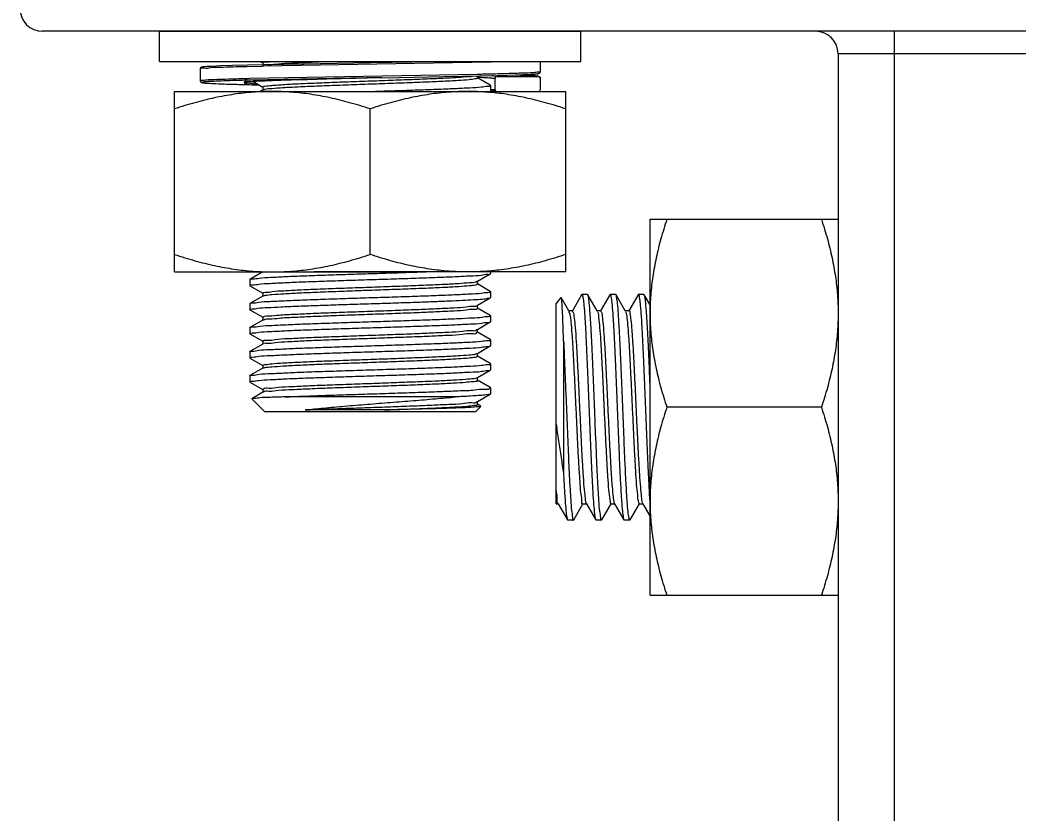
# Model space of a CAD drawing. Extents: x 815029915 to 815825525, y 579155098 to 579748855.
# Drawn here: x 815617321.6 to 815617599.5, y 579331446.5 to 579331667.2 of the extents above; entities that cross this region are included whole.
import ezdxf

# ---------------------------------------------------------------- set-up
doc = ezdxf.new("R2010")
doc.units = 0
doc.header["$LTSCALE"] = 100
doc.header["$MEASUREMENT"] = 0
doc.layers.add('02___PRT_ALL_AXES', color=7, linetype='Continuous')
doc.layers.add('03___PRT_ALL_CURVES', color=7, linetype='Continuous')

msp = doc.modelspace()

# ---------------------------------------------------------------- linework, layer by layer
at = {"color": 0, "linetype": 'Continuous'}
for p, q in [((815618047.08, 579331664.05), (815617327.89, 579331664.05)), ((815617564.66, 579331245.92), (815617564.66, 579331664.05)), ((815617388.31, 579331655.69), (815617389.08, 579331655.24)), ((815617452.33, 579331655.48), (815617389.15, 579331654.31)), ((815617442.32, 579331655.69), (815617419.01, 579331655.27)), ((815617436.58, 579331655.69), (815617421.98, 579331655.34)), ((815617431.14, 579331655.55), (815617423.05, 579331655.36)), ((815617436.58, 579331655.69), (815617431.14, 579331655.55)), ((815617452.38, 579331655.48), (815617452.33, 579331655.48)), ((815617452.49, 579331655.48), (815617452.38, 579331655.48)), ((815617453.63, 579331655.51), (815617452.49, 579331655.48)), ((815617459.79, 579331655.69), (815617453.63, 579331655.51)), ((815617466.17, 579331655.69), (815617466.17, 579331652.76)), ((815617548.98, 579331657.78), (815617548.98, 579331252.19)), ((815617825.99, 579331657.78), (815617548.98, 579331657.78)), ((815617371.67, 579331653.6), (815617371.67, 579331650.25)), ((815617388.8, 579331654.3), (815617384.65, 579331654.2)), ((815617389.09, 579331654.31), (815617388.8, 579331654.3)), ((815617389.09, 579331655.27), (815617389.09, 579331654.72)), ((815617419.01, 579331655.27), (815617400.53, 579331654.95)), ((815617419.01, 579331655.27), (815617418.92, 579331655.27)), ((815617423.05, 579331655.36), (815617419.01, 579331655.27)), ((815617421.98, 579331655.34), (815617419.01, 579331655.27)), ((815617385.51, 579331650.88), (815617385.46, 579331650.88)), ((815617385.52, 579331650.45), (815617385.48, 579331650.45)), ((815617448.69, 579331652.05), (815617385.51, 579331650.88)), ((815617385.78, 579331650.46), (815617385.52, 579331650.45)), ((815617386.24, 579331650.13), (815617385.57, 579331650.02)), ((815617418.06, 579331651.07), (815617385.78, 579331650.46)), ((815617385.85, 579331650.11), (815617386.49, 579331650.15)), ((815617386.34, 579331650.15), (815617386.24, 579331650.13)), ((815617386.34, 579331650.14), (815617389.08, 579331648.55)), ((815617386.49, 579331650.15), (815617387.26, 579331650.19)), ((815617387.26, 579331650.19), (815617388.15, 579331650.24)), ((815617388.15, 579331650.24), (815617389.76, 579331650.31)), ((815617389.76, 579331650.31), (815617391.74, 579331650.38)), ((815617391.74, 579331650.38), (815617394.13, 579331650.46)), ((815617394.13, 579331650.46), (815617396.97, 579331650.55)), ((815617396.97, 579331650.55), (815617401.51, 579331650.67)), ((815617401.51, 579331650.67), (815617406.93, 579331650.81)), ((815617406.93, 579331650.81), (815617414.87, 579331651)), ((815617414.87, 579331651), (815617418.06, 579331651.07)), ((815617418.92, 579331651.09), (815617418.06, 579331651.07)), ((815617418.92, 579331651.09), (815617418.06, 579331651.07)), ((815617422.21, 579331651.14), (815617418.92, 579331651.09)), ((815617422.21, 579331651.14), (815617426.97, 579331651.23)), ((815617426.97, 579331651.23), (815617439.37, 579331651.45)), ((815617439.37, 579331651.45), (815617454.25, 579331651.77)), ((815617448.75, 579331652.05), (815617448.69, 579331652.05)), ((815617449.04, 579331652.06), (815617448.75, 579331652.05)), ((815617448.75, 579331651.09), (815617448.75, 579331651.64)), ((815617452.32, 579331649.06), (815617448.76, 579331651.11)), ((815617453.63, 579331647.74), (815617453.63, 579331650.88)), ((815617454.25, 579331651.77), (815617457.03, 579331651.85)), ((815617454.25, 579331651.51), (815617465.75, 579331651.51)), ((815617457.03, 579331651.85), (815617459.81, 579331651.94)), ((815617459.81, 579331651.94), (815617461.43, 579331652)), ((815617461.43, 579331652), (815617462.31, 579331652.03)), ((815617462.31, 579331652.03), (815617463.06, 579331652.07)), ((815617463.06, 579331652.07), (815617463.69, 579331652.1)), ((815617463.69, 579331652.1), (815617464.21, 579331652.14)), ((815617466.17, 579331651.09), (815617466.17, 579331651.1)), ((815617466.17, 579331651.09), (815617466.17, 579331647.74)), ((815617375.14, 579331649.54), (815617376.05, 579331649.5)), ((815617376.05, 579331649.5), (815617377.1, 579331649.46)), ((815617377.1, 579331649.46), (815617379.02, 579331649.39)), ((815617379.02, 579331649.39), (815617382.33, 579331649.3)), ((815617382.33, 579331649.3), (815617388.04, 579331649.15)), ((815617389.15, 579331647.81), (815617388.31, 579331647.33)), ((815617389.09, 579331648.58), (815617389.09, 579331647.81)), ((815617389.16, 579331647.79), (815617389.29, 579331647.85)), ((815617452.37, 579331649), (815617452.32, 579331649.06)), ((815617452.37, 579331647.57), (815617452.83, 579331647.53)), ((815617453.63, 579331647.74), (815617453.63, 579331647.73)), ((815617453.63, 579331647.73), (815617453.75, 579331647.45)), ((815617453.75, 579331647.45), (815617453.8, 579331647.4)), ((815617453.8, 579331647.4), (815617454.04, 579331647.33)), ((815617389.09, 579331597.15), (815617385.52, 579331595.08)), ((815617385.47, 579331595.03), (815617385.52, 579331595.08)), ((815617448.3, 579331594.42), (815617448.66, 579331594.59)), ((815617448.69, 579331594.54), (815617448.75, 579331594.57)), ((815617448.75, 579331594.57), (815617452.32, 579331596.64)), ((815617448.75, 579331593.77), (815617448.75, 579331594.54)), ((815617452.32, 579331596.64), (815617452.37, 579331596.7)), ((815617385.52, 579331593.29), (815617389.08, 579331591.24)), ((815617452.32, 579331591.74), (815617448.76, 579331593.8)), ((815617452.37, 579331591.68), (815617452.32, 579331591.74)), ((815617389.09, 579331590.46), (815617385.52, 579331588.39)), ((815617389.09, 579331591.26), (815617389.09, 579331590.49)), ((815617389.15, 579331590.49), (815617389.09, 579331590.46)), ((815617389.15, 579331590.49), (815617389.28, 579331590.54)), ((815617448.75, 579331587.88), (815617452.32, 579331589.95)), ((815617452.32, 579331589.95), (815617452.37, 579331590.01)), ((815617470.58, 579331588.26), (815617471.98, 579331590.02)), ((815617472.04, 579331590.01), (815617471.98, 579331590.02)), ((815617474.15, 579331586.35), (815617472.04, 579331590.01)), ((815617477.68, 579331590.8), (815617475.11, 579331586.37)), ((815617477.68, 579331590.8), (815617477.76, 579331590.88)), ((815617479.42, 579331590.8), (815617479.33, 579331590.88)), ((815617481.99, 579331586.35), (815617479.42, 579331590.8)), ((815617485.52, 579331590.8), (815617482.95, 579331586.37)), ((815617485.52, 579331590.8), (815617485.6, 579331590.88)), ((815617487.26, 579331590.8), (815617487.17, 579331590.88)), ((815617489.83, 579331586.35), (815617487.26, 579331590.8)), ((815617493.36, 579331590.8), (815617490.79, 579331586.37)), ((815617493.36, 579331590.8), (815617493.44, 579331590.88)), ((815617495.1, 579331590.8), (815617495.01, 579331590.88)), ((815617496.71, 579331588.02), (815617495.1, 579331590.8)), ((815617385.47, 579331588.34), (815617385.52, 579331588.39)), ((815617385.52, 579331586.6), (815617389.08, 579331584.55)), ((815617448.69, 579331587.85), (815617448.75, 579331587.88)), ((815617448.75, 579331587.08), (815617448.75, 579331587.85)), ((815617452.32, 579331585.05), (815617448.76, 579331587.11)), ((815617470.58, 579331532.68), (815617470.58, 579331588.26)), ((815617474.09, 579331586.18), (815617474.14, 579331586.1)), ((815617474.2, 579331586.26), (815617474.15, 579331586.35)), ((815617475.15, 579331586.35), (815617474.2, 579331586.35)), ((815617482.04, 579331586.26), (815617481.99, 579331586.35)), ((815617482.99, 579331586.35), (815617482.04, 579331586.35)), ((815617489.88, 579331586.26), (815617489.83, 579331586.35)), ((815617490.83, 579331586.35), (815617489.88, 579331586.35)), ((815617389.09, 579331583.77), (815617385.52, 579331581.7)), ((815617389.09, 579331584.57), (815617389.09, 579331583.8)), ((815617389.15, 579331583.8), (815617389.09, 579331583.77)), ((815617448.75, 579331581.19), (815617452.32, 579331583.26)), ((815617452.37, 579331584.99), (815617452.32, 579331585.05)), ((815617452.32, 579331583.26), (815617452.37, 579331583.32)), ((815617385.47, 579331581.65), (815617385.52, 579331581.7)), ((815617448.56, 579331581.11), (815617448.59, 579331581.19)), ((815617448.69, 579331581.16), (815617448.75, 579331581.19)), ((815617448.75, 579331580.39), (815617448.75, 579331581.16)), ((815617452.32, 579331578.36), (815617448.76, 579331580.42)), ((815617385.52, 579331579.91), (815617389.08, 579331577.86)), ((815617389.09, 579331577.88), (815617389.09, 579331577.11)), ((815617452.37, 579331578.3), (815617452.32, 579331578.36)), ((815617472.67, 579331577.94), (815617472.67, 579331541.08)), ((815617385.47, 579331574.96), (815617385.52, 579331575.01)), ((815617389.09, 579331577.08), (815617385.52, 579331575.01)), ((815617389.15, 579331577.11), (815617389.09, 579331577.08)), ((815617389.15, 579331577.11), (815617389.14, 579331577.18)), ((815617448.75, 579331574.5), (815617452.32, 579331576.57)), ((815617452.32, 579331576.57), (815617452.37, 579331576.63)), ((815617385.52, 579331573.22), (815617389.08, 579331571.17)), ((815617448.54, 579331574.44), (815617448.67, 579331574.5)), ((815617448.69, 579331574.47), (815617448.75, 579331574.5)), ((815617448.75, 579331573.7), (815617448.75, 579331574.47)), ((815617452.32, 579331571.67), (815617448.76, 579331573.73)), ((815617389.09, 579331570.39), (815617385.52, 579331568.32)), ((815617389.09, 579331571.19), (815617389.09, 579331570.42)), ((815617389.15, 579331570.42), (815617389.09, 579331570.39)), ((815617389.16, 579331570.4), (815617389.29, 579331570.46)), ((815617448.75, 579331567.81), (815617452.32, 579331569.88)), ((815617452.37, 579331571.61), (815617452.32, 579331571.67)), ((815617452.32, 579331569.88), (815617452.37, 579331569.94)), ((815617385.47, 579331568.27), (815617385.52, 579331568.32)), ((815617385.52, 579331566.53), (815617389.08, 579331564.48)), ((815617448.61, 579331567.67), (815617448.71, 579331567.79)), ((815617448.69, 579331567.78), (815617448.75, 579331567.81)), ((815617448.75, 579331567.01), (815617448.75, 579331567.78)), ((815617452.32, 579331564.98), (815617448.76, 579331567.04)), ((815617389.09, 579331563.7), (815617386.01, 579331561.92)), ((815617389.09, 579331564.5), (815617389.09, 579331563.73)), ((815617389.15, 579331563.73), (815617389.09, 579331563.7)), ((815617389.25, 579331563.68), (815617389.32, 579331563.8)), ((815617452.37, 579331564.92), (815617452.32, 579331564.98)), ((815617386.01, 579331561.92), (815617386, 579331561.88)), ((815617389.65, 579331558.23), (815617386, 579331561.88)), ((815617442.58, 579331562.41), (815617395.28, 579331562.41)), ((815617448.69, 579331561.09), (815617448.75, 579331561.12)), ((815617448.75, 579331561.12), (815617452.32, 579331563.19)), ((815617448.75, 579331560.32), (815617448.75, 579331561.09)), ((815617452.37, 579331563.25), (815617452.32, 579331563.19)), ((815617448.19, 579331558.23), (815617389.65, 579331558.23)), ((815617422.9, 579331558.79), (815617400.83, 579331558.79)), ((815617448.19, 579331558.23), (815617449.72, 579331559.76)), ((815617449.71, 579331559.8), (815617448.76, 579331560.35)), ((815617496.63, 579331533.38), (815617496.71, 579331532.48)), ((815617470.58, 579331532.68), (815617471.13, 579331532.68)), ((815617471.13, 579331532.77), (815617471.18, 579331532.68)), ((815617471.18, 579331532.68), (815617473.76, 579331528.23)), ((815617475.5, 579331528.23), (815617478.06, 579331532.66)), ((815617478.02, 579331532.68), (815617478.97, 579331532.68)), ((815617478.97, 579331532.77), (815617479.02, 579331532.68)), ((815617479.02, 579331532.68), (815617481.6, 579331528.23)), ((815617483.34, 579331528.23), (815617485.9, 579331532.66)), ((815617485.86, 579331532.68), (815617486.81, 579331532.68)), ((815617486.81, 579331532.77), (815617486.86, 579331532.68)), ((815617486.86, 579331532.68), (815617489.44, 579331528.23)), ((815617491.18, 579331528.23), (815617493.74, 579331532.66)), ((815617493.7, 579331532.68), (815617494.65, 579331532.68)), ((815617494.65, 579331532.77), (815617494.7, 579331532.68)), ((815617494.7, 579331532.68), (815617496.71, 579331529.21)), ((815617473.76, 579331528.23), (815617473.84, 579331528.16)), ((815617475.41, 579331528.16), (815617475.5, 579331528.23)), ((815617481.6, 579331528.23), (815617481.68, 579331528.16)), ((815617483.34, 579331528.23), (815617483.25, 579331528.16)), ((815617489.44, 579331528.23), (815617489.52, 579331528.16)), ((815617491.18, 579331528.23), (815617491.09, 579331528.16))]:
    msp.add_line(p, q, dxfattribs=at)
for points in [[(815617389.53, 579331654.73), (815617384.8, 579331654.62), (815617380.71, 579331654.51), (815617377.35, 579331654.4), (815617374.82, 579331654.29), (815617373.63, 579331654.22), (815617373.03, 579331654.18), (815617372.67, 579331654.14), (815617372.44, 579331654.12), (815617372.27, 579331654.09), (815617372.16, 579331654.07), (815617372.06, 579331654.05), (815617371.98, 579331654.02), (815617371.88, 579331653.97), (815617371.76, 579331653.86), (815617371.67, 579331653.62), (815617371.67, 579331653.6)], [(815617400.53, 579331654.95), (815617394.81, 579331654.84), (815617389.53, 579331654.73)], [(815617464.21, 579331652.14), (815617464.44, 579331652.15), (815617464.65, 579331652.17), (815617464.83, 579331652.18), (815617465, 579331652.2), (815617465.15, 579331652.21), (815617465.29, 579331652.23), (815617465.4, 579331652.24), (815617465.51, 579331652.26), (815617465.6, 579331652.27), (815617465.68, 579331652.29), (815617465.76, 579331652.3), (815617465.83, 579331652.33), (815617465.91, 579331652.36), (815617466.01, 579331652.42), (815617466.14, 579331652.59), (815617466.17, 579331652.75)], [(815617371.67, 579331650.25), (815617371.68, 579331650.19), (815617371.78, 579331649.96), (815617371.9, 579331649.87), (815617371.98, 579331649.83), (815617372.06, 579331649.8), (815617372.13, 579331649.78), (815617372.21, 579331649.77), (815617372.31, 579331649.75), (815617372.41, 579331649.74), (815617372.54, 579331649.72), (815617372.68, 579331649.7), (815617372.84, 579331649.69), (815617373.03, 579331649.67), (815617373.24, 579331649.66), (815617373.48, 579331649.64), (815617373.75, 579331649.62), (815617374.05, 579331649.6), (815617374.38, 579331649.58), (815617375.14, 579331649.54)], [(815617384.01, 579331649.91), (815617384.01, 579331649.91), (815617384.05, 579331649.92), (815617384.1, 579331649.93), (815617384.18, 579331649.95), (815617384.28, 579331649.96), (815617384.4, 579331649.98), (815617384.53, 579331650), (815617384.69, 579331650.01), (815617384.88, 579331650.03), (815617385.08, 579331650.05), (815617385.31, 579331650.07), (815617385.56, 579331650.09), (815617385.85, 579331650.11)], [(815617465.47, 579331651.6), (815617464.85, 579331651.67), (815617463.76, 579331651.74), (815617461.81, 579331651.84), (815617459.44, 579331651.92)], [(815617452.83, 579331647.53), (815617453.02, 579331647.52), (815617453.19, 579331647.5), (815617453.35, 579331647.48), (815617453.48, 579331647.46), (815617453.59, 579331647.45), (815617453.69, 579331647.43), (815617453.76, 579331647.42)]]:
    msp.add_lwpolyline(points, dxfattribs=at)
for centre, start, end in [((815617327.89, 579331670.32), 180, 270), ((815617542.7, 579331657.78), 0, 90)]:
    msp.add_arc(centre, 6.27, start, end, dxfattribs=at)
for points, start_tangent, end_tangent in [([(815617389.16, 579331655.32), (815617389.15, 579331655.34), (815617390.21, 579331655.56), (815617391.52, 579331655.66)], (-0.580061, 0.814573), (0.993596, 0.112994)), ([(815617390.43, 579331654.73), (815617392.55, 579331654.95), (815617396.07, 579331655.18), (815617400.62, 579331655.4), (815617405.98, 579331655.63), (815617407.55, 579331655.69)], (0.998972, 0.045339), (0.999262, 0.038405)), ([(815617384.65, 579331654.2), (815617380.72, 579331654.1), (815617377.23, 579331653.99), (815617374.53, 579331653.88), (815617372.71, 579331653.76), (815617371.79, 579331653.65), (815617371.78, 579331653.6)], (-0.999753, -0.022244), (-0.014583, -0.999894)), ([(815617389.13, 579331654.31), (815617389.09, 579331654.31)], (-0.999751, -0.02232), (-0.99975, -0.022351)), ([(815617389.15, 579331654.31), (815617389.13, 579331654.31)], (-0.999751, -0.022298), (-0.999751, -0.02232)), ([(815617466.17, 579331652.76), (815617465.72, 579331652.65), (815617464.39, 579331652.54), (815617462.3, 579331652.44), (815617459.74, 579331652.34), (815617456.82, 579331652.25), (815617453.75, 579331652.17), (815617450.58, 579331652.09), (815617449.04, 579331652.06)], (-0.000812, -1), (-0.999759, -0.021948)), ([(815617385.46, 579331650.88), (815617382.42, 579331650.8), (815617378.63, 579331650.69), (815617375.63, 579331650.58), (815617373.44, 579331650.47), (815617372.11, 579331650.36), (815617371.67, 579331650.25)], (-0.999719, -0.023686), (-0.185176, -0.982705)), ([(815617385.48, 579331650.45), (815617382.75, 579331650.38), (815617378.99, 579331650.27), (815617376.01, 579331650.16), (815617373.84, 579331650.05), (815617372.52, 579331649.94), (815617372.09, 579331649.83), (815617372.54, 579331649.72), (815617373.87, 579331649.61), (815617376.06, 579331649.5), (815617379.05, 579331649.39), (815617382.79, 579331649.28), (815617386.96, 579331649.18), (815617388.04, 579331649.15)], (-0.999709, -0.024139), (0.999744, -0.022638)), ([(815617385.57, 579331650.02), (815617384.69, 579331650.01), (815617383.9, 579331649.9), (815617383.89, 579331649.78), (815617384.66, 579331649.66), (815617386.2, 579331649.54), (815617387.5, 579331649.44)], (-0.991548, -0.129742), (0.99958, -0.028996)), ([(815617385.23, 579331650.09), (815617386.59, 579331649.96), (815617386.66, 579331649.94)], (0.997933, 0.064259), (0.990272, -0.139145)), ([(815617418.06, 579331651.07), (815617417.56, 579331651.06), (815617413.97, 579331650.98), (815617410.31, 579331650.89), (815617406.57, 579331650.8), (815617402.73, 579331650.71), (815617398.87, 579331650.6), (815617395.03, 579331650.49), (815617391.48, 579331650.37), (815617388.52, 579331650.25), (815617386.34, 579331650.15)], (-0.999741, -0.022737), (-0.990934, -0.134352)), ([(815617389.29, 579331647.85), (815617389.68, 579331647.96), (815617391.58, 579331648.18), (815617394.7, 579331648.41), (815617398.91, 579331648.63), (815617404.01, 579331648.86), (815617409.77, 579331649.08), (815617415.95, 579331649.31), (815617422.26, 579331649.54), (815617428.42, 579331649.76), (815617434.16, 579331649.99), (815617439.21, 579331650.21), (815617443.36, 579331650.44), (815617446.41, 579331650.66), (815617448.23, 579331650.89), (815617448.73, 579331651.1)], (0.943848, 0.33038), (0.613481, 0.789709)), ([(815617392.22, 579331649.05), (815617394.7, 579331649.24), (815617398.91, 579331649.47), (815617404.01, 579331649.69), (815617409.77, 579331649.92), (815617415.95, 579331650.15), (815617422.26, 579331650.37), (815617428.42, 579331650.6), (815617434.16, 579331650.82), (815617439.21, 579331651.05), (815617443.36, 579331651.27), (815617446.41, 579331651.5), (815617447.29, 579331651.54)], (0.997868, 0.065264), (0.995147, 0.098398)), ([(815617448.72, 579331651.31), (815617448.75, 579331651.31)], (0.998993, -0.044859), (0.998988, -0.044985)), ([(815617448.75, 579331651.31), (815617448.76, 579331651.31)], (0.998988, -0.044986), (0.998986, -0.04503)), ([(815617448.76, 579331651.31), (815617450.3, 579331651.23), (815617451.55, 579331651.16), (815617452.44, 579331651.09), (815617453.03, 579331651.03), (815617453.39, 579331650.97), (815617453.57, 579331650.92), (815617453.63, 579331650.88)], (0.998986, -0.045029), (0.000052, -1)), ([(815617452.8, 579331651.74), (815617453.04, 579331651.72), (815617453.64, 579331651.66), (815617454.01, 579331651.6), (815617454.2, 579331651.55), (815617454.25, 579331651.51)], (0.996851, -0.079298), (0.000108, -1)), ([(815617454.25, 579331651.51), (815617454.06, 579331651.48), (815617453.88, 579331651.39), (815617453.75, 579331651.25), (815617453.66, 579331651.07), (815617453.63, 579331650.88)], (-1, 0.000001), (0, -1)), ([(815617459.46, 579331651.92), (815617461.79, 579331651.84), (815617463.93, 579331651.73), (815617465.29, 579331651.62), (815617465.75, 579331651.51)], (0.999134, -0.041598), (0.00163, -0.999999)), ([(815617466.17, 579331651.1), (815617466.14, 579331651.25), (815617466.05, 579331651.38), (815617465.91, 579331651.47), (815617465.75, 579331651.51)], (-0.022015, 0.999758), (-1, 0.000012)), ([(815617389.1, 579331648.58), (815617389.68, 579331648.79), (815617391.58, 579331649.02), (815617392.22, 579331649.05)], (0.48086, 0.876797), (0.997868, 0.065264)), ([(815617418.92, 579331647.33), (815617425.06, 579331647.52), (815617431.46, 579331647.73), (815617437.38, 579331647.95), (815617442.46, 579331648.16), (815617446.62, 579331648.36), (815617449.78, 579331648.58), (815617451.73, 579331648.79), (815617452.37, 579331648.99)], (0.999492, 0.031868), (0.050502, 0.998724)), ([(815617452.37, 579331648.99), (815617452.37, 579331649)], (0.050503, 0.998724), (0, 1)), ([(815617452.37, 579331647.94), (815617453.24, 579331647.86), (815617453.63, 579331647.74)], (0.986244, -0.165296), (0.000736, -1)), ([(815617465.75, 579331647.33), (815617465.91, 579331647.36), (815617466.05, 579331647.45), (815617466.14, 579331647.58), (815617466.17, 579331647.74)], (1, 0.000009), (0, 1)), ([(815617385.47, 579331593.36), (815617386.11, 579331593.56), (815617388.02, 579331593.77), (815617391.11, 579331593.98), (815617395.27, 579331594.19), (815617400.34, 579331594.4), (815617406.12, 579331594.61), (815617412.39, 579331594.82), (815617418.92, 579331595.03), (815617425.45, 579331595.23), (815617431.72, 579331595.44), (815617437.5, 579331595.65), (815617442.57, 579331595.86), (815617446.73, 579331596.07), (815617449.82, 579331596.28), (815617451.73, 579331596.49), (815617452.35, 579331596.62)], (0.050562, 0.998721), (0.439744, 0.898123)), ([(815617389.09, 579331591.26), (815617389.76, 579331591.49), (815617391.73, 579331591.71), (815617394.92, 579331591.94), (815617399.18, 579331592.17), (815617404.33, 579331592.39), (815617410.13, 579331592.62), (815617416.32, 579331592.84), (815617422.63, 579331593.07), (815617428.77, 579331593.29), (815617434.47, 579331593.52), (815617439.48, 579331593.74), (815617443.57, 579331593.97), (815617446.55, 579331594.2), (815617448.3, 579331594.42)], (-0.000602, 1), (0.941401, 0.337289)), ([(815617385.47, 579331593.35), (815617385.47, 579331593.36)], (0, 1), (0.050563, 0.998721)), ([(815617385.49, 579331588.41), (815617386.1, 579331588.54), (815617387.97, 579331588.75), (815617391, 579331588.96), (815617395.09, 579331589.16), (815617400.09, 579331589.37), (815617405.87, 579331589.58), (815617412.08, 579331589.79), (815617418.51, 579331590), (815617425.02, 579331590.2), (815617431.42, 579331590.42), (815617437.31, 579331590.63), (815617442.38, 579331590.84), (815617446.58, 579331591.04), (815617449.76, 579331591.26), (815617451.72, 579331591.47), (815617452.37, 579331591.67)], (0.44984, 0.893109), (0.050197, 0.998739)), ([(815617389.28, 579331590.54), (815617389.76, 579331590.65), (815617391.73, 579331590.88), (815617394.92, 579331591.1), (815617399.18, 579331591.33), (815617404.33, 579331591.55), (815617410.13, 579331591.78), (815617416.32, 579331592.01), (815617422.63, 579331592.23), (815617428.77, 579331592.46), (815617434.47, 579331592.68), (815617439.48, 579331592.91), (815617443.57, 579331593.13), (815617446.55, 579331593.36), (815617448.3, 579331593.59), (815617448.72, 579331593.8)], (0.952949, 0.303131), (0.642644, 0.766165)), ([(815617452.37, 579331591.67), (815617452.37, 579331591.68)], (0.050198, 0.998739), (0, 1)), ([(815617427.58, 579331588.61), (815617432.73, 579331588.79), (815617437.5, 579331588.96), (815617441.79, 579331589.14), (815617445.46, 579331589.31), (815617448.42, 579331589.49), (815617450.6, 579331589.66), (815617451.92, 579331589.83), (815617452.34, 579331589.93)], (0.999457, 0.032936), (0.630908, 0.775858)), ([(815617472.67, 579331577.94), (815617472.53, 579331582.28), (815617472.39, 579331585.77), (815617472.25, 579331588.26), (815617472.11, 579331589.69), (815617472, 579331589.99)], (-0.029159, 0.999575), (-0.544269, 0.838911)), ([(815617477.76, 579331590.87), (815617477.77, 579331590.88), (815617478.02, 579331590.23), (815617478.26, 579331588.42), (815617478.5, 579331585.5), (815617478.75, 579331581.6), (815617478.99, 579331576.86), (815617479.24, 579331571.41), (815617479.48, 579331565.57), (815617479.72, 579331559.52)], (0.933337, 0.359001), (0.039757, -0.999209)), ([(815617481.29, 579331559.52), (815617481.05, 579331565.63), (815617480.8, 579331571.6), (815617480.55, 579331577.07), (815617480.31, 579331581.76), (815617480.06, 579331585.65), (815617479.81, 579331588.57), (815617479.56, 579331590.34), (815617479.4, 579331590.79)], (-0.039757, 0.999209), (-0.489832, 0.871817)), ([(815617485.6, 579331590.87), (815617485.84, 579331590.34), (815617486.08, 579331588.57), (815617486.33, 579331585.65), (815617486.58, 579331581.76), (815617486.82, 579331577.07), (815617487.07, 579331571.6), (815617487.32, 579331565.63), (815617487.56, 579331559.52)], (0.933344, -0.358982), (0.039757, -0.999209)), ([(815617489.13, 579331559.52), (815617488.89, 579331565.58), (815617488.64, 579331571.43), (815617488.4, 579331576.88), (815617488.15, 579331581.63), (815617487.91, 579331585.52), (815617487.67, 579331588.43), (815617487.42, 579331590.24), (815617487.26, 579331590.8)], (-0.039757, 0.999209), (-0.472755, 0.881194)), ([(815617493.44, 579331590.87), (815617493.45, 579331590.88), (815617493.7, 579331590.24), (815617493.94, 579331588.43), (815617494.18, 579331585.52), (815617494.43, 579331581.63), (815617494.67, 579331576.88), (815617494.92, 579331571.43), (815617495.16, 579331565.58), (815617495.4, 579331559.52)], (0.95085, 0.309652), (0.039757, -0.999209)), ([(815617496.71, 579331566.03), (815617496.48, 579331571.58), (815617496.23, 579331577.04), (815617495.99, 579331581.72), (815617495.74, 579331585.61), (815617495.5, 579331588.55), (815617495.25, 579331590.32), (815617495.08, 579331590.79)], (-0.040733, 0.99917), (-0.48609, 0.873909)), ([(815617385.47, 579331586.67), (815617386.03, 579331586.86), (815617387.69, 579331587.05), (815617390.4, 579331587.25), (815617394.06, 579331587.44), (815617398.56, 579331587.64), (815617403.73, 579331587.83), (815617409.42, 579331588.03), (815617415.42, 579331588.22), (815617421.55, 579331588.42), (815617427.58, 579331588.61)], (0.05872, 0.998275), (0.999457, 0.032936)), ([(815617385.47, 579331586.66), (815617385.47, 579331586.67)], (0, 1), (0.05872, 0.998275)), ([(815617389.19, 579331584.52), (815617389.37, 579331584.72), (815617390.89, 579331584.94), (815617393.66, 579331585.17), (815617397.57, 579331585.4), (815617402.43, 579331585.62), (815617408.02, 579331585.85), (815617414.11, 579331586.07), (815617420.41, 579331586.3), (815617426.64, 579331586.52)], (0.491794, 0.870711), (0.999318, 0.036929)), ([(815617426.64, 579331586.52), (815617432.53, 579331586.75), (815617437.81, 579331586.98), (815617442.24, 579331587.2), (815617445.63, 579331587.43), (815617447.83, 579331587.65), (815617448.72, 579331587.83)], (0.999318, 0.036929), (0.631336, 0.77551)), ([(815617426.64, 579331585.69), (815617432.53, 579331585.91), (815617437.81, 579331586.14), (815617442.24, 579331586.36), (815617445.63, 579331586.59), (815617447.83, 579331586.82), (815617448.73, 579331587.04), (815617448.72, 579331587.06)], (0.999318, 0.036929), (-0.642637, 0.766171)), ([(815617474.14, 579331586.1), (815617474.52, 579331584.9), (815617474.78, 579331582.52), (815617475.04, 579331579.11), (815617475.31, 579331574.83), (815617475.57, 579331569.87), (815617475.83, 579331564.45), (815617476.1, 579331558.81), (815617476.36, 579331553.2), (815617476.62, 579331547.87), (815617476.89, 579331543.07), (815617477.15, 579331538.99), (815617477.42, 579331535.82), (815617477.68, 579331533.71), (815617477.94, 579331532.74), (815617477.98, 579331532.76)], (0.475687, -0.879614), (0.880301, 0.474416)), ([(815617475.08, 579331586.23), (815617475.56, 579331584.9), (815617475.83, 579331582.52), (815617476.09, 579331579.11), (815617476.35, 579331574.83), (815617476.62, 579331569.87), (815617476.88, 579331564.45), (815617477.14, 579331558.81), (815617477.41, 579331553.2), (815617477.67, 579331547.87), (815617477.93, 579331543.07), (815617478.2, 579331538.99), (815617478.46, 579331535.82), (815617478.72, 579331533.71), (815617478.82, 579331532.88)], (0.872469, -0.48867), (0.327816, -0.944742)), ([(815617482, 579331586.23), (815617482.16, 579331585.96)], (0.596616, -0.802527), (0.427002, -0.904251)), ([(815617482.16, 579331585.96), (815617482.42, 579331584.41), (815617482.69, 579331581.75), (815617482.95, 579331578.11), (815617483.21, 579331573.64), (815617483.48, 579331568.55), (815617483.74, 579331563.05), (815617484, 579331557.39), (815617484.27, 579331551.83), (815617484.53, 579331546.61), (815617484.79, 579331541.97), (815617485.06, 579331538.1), (815617485.32, 579331535.19), (815617485.58, 579331533.36), (815617485.85, 579331532.69), (815617485.86, 579331532.69)], (0.427002, -0.904251), (0.915311, 0.402748)), ([(815617482.97, 579331586.32), (815617483.2, 579331585.96), (815617483.47, 579331584.41), (815617483.73, 579331581.75), (815617483.99, 579331578.11), (815617484.26, 579331573.64), (815617484.52, 579331568.55), (815617484.79, 579331563.05), (815617485.05, 579331557.39), (815617485.31, 579331551.83), (815617485.58, 579331546.61), (815617485.84, 579331541.97), (815617486.1, 579331538.1), (815617486.37, 579331535.19), (815617486.63, 579331533.36), (815617486.73, 579331532.95)], (0.826116, -0.563501), (0.291356, -0.956615)), ([(815617489.89, 579331586.27), (815617489.96, 579331586.09)], (0.474517, -0.880247), (0.291356, -0.956615)), ([(815617489.96, 579331586.09), (815617490.06, 579331585.68), (815617490.33, 579331583.84), (815617490.59, 579331580.93), (815617490.86, 579331577.07), (815617491.12, 579331572.42), (815617491.38, 579331567.2), (815617491.65, 579331561.64), (815617491.91, 579331555.99), (815617492.17, 579331550.49), (815617492.44, 579331545.39), (815617492.7, 579331540.92), (815617492.96, 579331537.28), (815617493.23, 579331534.63), (815617493.49, 579331533.08), (815617493.73, 579331532.72)], (0.291356, -0.956615), (0.826116, -0.563501)), ([(815617490.83, 579331586.34), (815617490.85, 579331586.35), (815617491.11, 579331585.68), (815617491.37, 579331583.84), (815617491.64, 579331580.93), (815617491.9, 579331577.07), (815617492.16, 579331572.42), (815617492.43, 579331567.2), (815617492.69, 579331561.64), (815617492.95, 579331555.99), (815617493.22, 579331550.49), (815617493.48, 579331545.39), (815617493.75, 579331540.92), (815617494.01, 579331537.28), (815617494.27, 579331534.63), (815617494.54, 579331533.08)], (0.915311, 0.402748), (0.427002, -0.904251)), ([(815617385.47, 579331579.98), (815617386.11, 579331580.18), (815617388.02, 579331580.39), (815617391.11, 579331580.6), (815617395.27, 579331580.81), (815617400.34, 579331581.02), (815617406.12, 579331581.23), (815617412.39, 579331581.44), (815617418.92, 579331581.65), (815617425.45, 579331581.85), (815617431.72, 579331582.06), (815617437.5, 579331582.27), (815617442.57, 579331582.48), (815617446.73, 579331582.69), (815617449.82, 579331582.9), (815617451.73, 579331583.11), (815617452.35, 579331583.24)], (0.050562, 0.998721), (0.439744, 0.898123)), ([(815617385.48, 579331581.72), (815617386.16, 579331581.86), (815617388.26, 579331582.08), (815617391.65, 579331582.3), (815617396.1, 579331582.52), (815617401.44, 579331582.73), (815617407.6, 579331582.95), (815617414.25, 579331583.17), (815617420.96, 579331583.38), (815617427.58, 579331583.6)], (0.402552, 0.915397), (0.999457, 0.032936)), ([(815617389.23, 579331583.74), (815617389.37, 579331583.88), (815617390.89, 579331584.11), (815617393.66, 579331584.33), (815617397.57, 579331584.56), (815617402.43, 579331584.78), (815617408.02, 579331585.01), (815617414.11, 579331585.24), (815617420.41, 579331585.46), (815617426.64, 579331585.69)], (0.623148, 0.782104), (0.999318, 0.036929)), ([(815617427.58, 579331583.6), (815617433.44, 579331583.8), (815617438.84, 579331584), (815617443.48, 579331584.2), (815617447.27, 579331584.39), (815617450.07, 579331584.59), (815617451.79, 579331584.79), (815617452.37, 579331584.98)], (0.999457, 0.032936), (0.056644, 0.998394)), ([(815617452.37, 579331584.98), (815617452.37, 579331584.99)], (0.056644, 0.998394), (0, 1)), ([(815617389.16, 579331577.93), (815617389.15, 579331577.95), (815617390.21, 579331578.17), (815617392.55, 579331578.4), (815617396.07, 579331578.63), (815617400.61, 579331578.85), (815617405.98, 579331579.08), (815617411.92, 579331579.3), (815617418.18, 579331579.53), (815617424.47, 579331579.75), (815617430.51, 579331579.98), (815617436.03, 579331580.21), (815617440.79, 579331580.43), (815617444.57, 579331580.66), (815617447.2, 579331580.88), (815617448.56, 579331581.11)], (-0.580286, 0.814412), (0.375024, 0.927015)), ([(815617389.14, 579331577.18), (815617390.21, 579331577.34), (815617392.55, 579331577.56), (815617396.07, 579331577.79), (815617400.61, 579331578.02), (815617405.98, 579331578.24), (815617411.92, 579331578.47), (815617418.18, 579331578.69), (815617424.47, 579331578.92), (815617430.51, 579331579.14), (815617436.03, 579331579.37), (815617440.79, 579331579.59), (815617444.57, 579331579.82), (815617447.2, 579331580.05), (815617448.56, 579331580.27), (815617448.6, 579331580.41)], (0.394986, 0.918687), (0.127461, 0.991844)), ([(815617385.47, 579331579.97), (815617385.47, 579331579.98)], (0, 1), (0.050563, 0.998721)), ([(815617385.49, 579331575.03), (815617386.1, 579331575.16), (815617387.97, 579331575.37), (815617391, 579331575.58), (815617395.08, 579331575.78), (815617400.08, 579331575.99), (815617405.86, 579331576.2), (815617412.08, 579331576.41), (815617418.5, 579331576.61), (815617425.02, 579331576.82), (815617431.41, 579331577.04), (815617437.32, 579331577.25), (815617442.39, 579331577.46), (815617446.58, 579331577.66), (815617449.77, 579331577.88), (815617451.73, 579331578.09), (815617452.37, 579331578.29)], (0.449883, 0.893087), (0.050246, 0.998737)), ([(815617452.37, 579331578.29), (815617452.37, 579331578.3)], (0.050245, 0.998737), (0, 1)), ([(815617472.67, 579331577.94), (815617472.91, 579331572.58), (815617473.16, 579331566.71), (815617473.41, 579331560.55), (815617473.66, 579331554.36), (815617473.91, 579331548.36), (815617474.15, 579331542.8), (815617474.4, 579331537.9), (815617474.65, 579331533.84), (815617474.9, 579331530.8), (815617475.14, 579331528.88), (815617475.39, 579331528.16), (815617475.41, 579331528.17)], (0.049111, -0.998793), (0.866249, 0.499612)), ([(815617385.47, 579331573.29), (815617386.11, 579331573.49), (815617388.02, 579331573.7), (815617391.11, 579331573.91), (815617395.27, 579331574.12), (815617400.34, 579331574.33), (815617406.12, 579331574.54), (815617412.39, 579331574.75), (815617418.92, 579331574.96), (815617425.45, 579331575.16), (815617431.72, 579331575.37), (815617437.5, 579331575.58), (815617442.57, 579331575.79), (815617446.73, 579331576), (815617449.82, 579331576.21), (815617451.73, 579331576.42), (815617452.35, 579331576.55)], (0.050562, 0.998721), (0.439744, 0.898123)), ([(815617385.47, 579331573.28), (815617385.47, 579331573.29)], (0, 1), (0.050563, 0.998721)), ([(815617389.1, 579331571.19), (815617389.68, 579331571.4), (815617391.58, 579331571.63), (815617394.7, 579331571.86), (815617398.91, 579331572.08), (815617404.01, 579331572.31), (815617409.77, 579331572.53), (815617415.95, 579331572.76), (815617422.26, 579331572.98), (815617428.42, 579331573.21), (815617434.16, 579331573.44), (815617439.21, 579331573.66), (815617443.36, 579331573.89), (815617446.41, 579331574.11), (815617448.23, 579331574.34), (815617448.54, 579331574.44)], (0.481675, 0.87635), (0.930204, 0.367043)), ([(815617389.29, 579331570.46), (815617389.68, 579331570.57), (815617391.58, 579331570.79), (815617394.7, 579331571.02), (815617398.91, 579331571.25), (815617404.01, 579331571.47), (815617409.77, 579331571.7), (815617415.95, 579331571.92), (815617422.26, 579331572.15), (815617428.42, 579331572.37), (815617434.16, 579331572.6), (815617439.21, 579331572.82), (815617443.36, 579331573.05), (815617446.41, 579331573.28), (815617448.23, 579331573.5), (815617448.73, 579331573.71)], (0.94381, 0.330487), (0.61327, 0.789874)), ([(815617385.47, 579331566.6), (815617386.11, 579331566.8), (815617388.02, 579331567.01), (815617391.11, 579331567.22), (815617395.27, 579331567.43), (815617400.34, 579331567.64), (815617406.12, 579331567.85), (815617412.39, 579331568.06), (815617418.92, 579331568.27), (815617425.45, 579331568.47), (815617431.72, 579331568.68), (815617437.5, 579331568.89), (815617442.57, 579331569.1), (815617446.73, 579331569.31), (815617449.82, 579331569.52), (815617451.73, 579331569.73), (815617452.35, 579331569.86)], (0.050562, 0.998721), (0.439744, 0.898123)), ([(815617385.49, 579331568.34), (815617386.12, 579331568.48), (815617388.08, 579331568.69), (815617391.27, 579331568.9), (815617395.47, 579331569.11), (815617400.53, 579331569.32), (815617406.41, 579331569.53), (815617412.79, 579331569.74), (815617419.31, 579331569.95), (815617425.75, 579331570.16), (815617431.95, 579331570.36), (815617437.72, 579331570.57), (815617442.73, 579331570.78), (815617446.83, 579331570.99), (815617449.87, 579331571.2), (815617451.74, 579331571.4), (815617452.37, 579331571.6)], (0.43573, 0.900078), (0.051676, 0.998664)), ([(815617452.37, 579331571.6), (815617452.37, 579331571.61)], (0.051676, 0.998664), (0, 1)), ([(815617385.47, 579331566.59), (815617385.47, 579331566.6)], (0, 1), (0.050563, 0.998721)), ([(815617389.22, 579331564.46), (815617389.32, 579331564.63), (815617390.76, 579331564.86), (815617393.47, 579331565.09), (815617397.31, 579331565.31), (815617402.12, 579331565.54), (815617407.68, 579331565.76), (815617413.74, 579331565.99), (815617420.04, 579331566.21), (815617426.28, 579331566.44), (815617432.2, 579331566.67), (815617437.52, 579331566.89), (815617442.01, 579331567.12), (815617445.46, 579331567.34), (815617447.73, 579331567.57), (815617448.61, 579331567.67)], (0.345177, 0.938538), (0.94902, 0.315215)), ([(815617389.32, 579331563.8), (815617390.76, 579331564.02), (815617393.47, 579331564.25), (815617397.31, 579331564.48), (815617402.12, 579331564.7), (815617407.68, 579331564.93), (815617413.74, 579331565.15), (815617420.04, 579331565.38), (815617426.28, 579331565.6), (815617432.2, 579331565.83), (815617437.52, 579331566.06), (815617442.01, 579331566.28), (815617445.46, 579331566.51), (815617447.73, 579331566.73), (815617448.71, 579331566.96), (815617448.7, 579331566.97)], (0.621634, 0.783308), (-0.628386, 0.777902)), ([(815617395.28, 579331562.41), (815617400.55, 579331562.63), (815617406.58, 579331562.85), (815617413.12, 579331563.06), (815617419.91, 579331563.28), (815617426.65, 579331563.5), (815617433.07, 579331563.71), (815617438.9, 579331563.93), (815617443.92, 579331564.15), (815617447.89, 579331564.36), (815617450.68, 579331564.58), (815617452.15, 579331564.8), (815617452.23, 579331564.97)], (0.998989, 0.04495), (0.304567, 0.952491)), ([(815617395.28, 579331562.41), (815617391.23, 579331562.28), (815617388.26, 579331562.15), (815617386.5, 579331562.01), (815617385.99, 579331561.9)], (-0.999576, -0.029101), (0.572034, -0.82023)), ([(815617400.83, 579331558.79), (815617405.94, 579331559.32), (815617411.84, 579331559.85), (815617418.15, 579331560.37), (815617424.56, 579331560.88), (815617430.95, 579331561.39), (815617437.08, 579331561.9), (815617442.58, 579331562.41)], (0.993618, 0.112801), (0.995127, 0.098603)), ([(815617400.83, 579331558.79), (815617406.19, 579331559.02), (815617412.12, 579331559.24), (815617418.34, 579331559.46), (815617424.59, 579331559.69), (815617430.59, 579331559.91), (815617436.08, 579331560.14), (815617440.8, 579331560.36), (815617444.56, 579331560.59), (815617447.18, 579331560.81), (815617448.55, 579331561.03), (815617448.59, 579331561.12)], (0.998994, 0.044847), (0.3027, 0.953086)), ([(815617452.32, 579331563.19), (815617451.73, 579331563.04), (815617449.83, 579331562.83), (815617446.74, 579331562.62), (815617442.58, 579331562.41)], (-0.884368, -0.466791), (-0.998987, -0.044991)), ([(815617422.9, 579331558.79), (815617428.71, 579331559), (815617434.13, 579331559.22), (815617438.93, 579331559.43), (815617442.94, 579331559.64), (815617445.98, 579331559.86), (815617447.94, 579331560.07), (815617448.73, 579331560.29), (815617448.72, 579331560.3)], (0.999352, 0.035994), (-0.626426, 0.779481)), ([(815617449.72, 579331559.76), (815617448.95, 579331559.62), (815617446.94, 579331559.49), (815617443.77, 579331559.35), (815617439.61, 579331559.21), (815617434.57, 579331559.07), (815617428.88, 579331558.93), (815617422.9, 579331558.79)], (-0.707102, -0.707111), (-0.999741, -0.022759)), ([(815617479.72, 579331559.52), (815617479.97, 579331553.41), (815617480.22, 579331547.44), (815617480.46, 579331541.98), (815617480.71, 579331537.3), (815617480.95, 579331533.41), (815617481.2, 579331530.48), (815617481.45, 579331528.7), (815617481.61, 579331528.24)], (0.039757, -0.999209), (0.487768, -0.872973)), ([(815617483.25, 579331528.16), (815617483.24, 579331528.16), (815617483, 579331528.8), (815617482.75, 579331530.61), (815617482.51, 579331533.52), (815617482.27, 579331537.42), (815617482.02, 579331542.16), (815617481.78, 579331547.61), (815617481.53, 579331553.46), (815617481.29, 579331559.52)], (-0.942585, -0.333967), (-0.039757, 0.999209)), ([(815617487.56, 579331559.52), (815617487.81, 579331553.46), (815617488.05, 579331547.61), (815617488.29, 579331542.16), (815617488.54, 579331537.42), (815617488.78, 579331533.52), (815617489.03, 579331530.61), (815617489.27, 579331528.8), (815617489.43, 579331528.23)], (0.039757, -0.999209), (0.472977, -0.881075)), ([(815617491.09, 579331528.16), (815617490.86, 579331528.69), (815617490.61, 579331530.45), (815617490.36, 579331533.37), (815617490.12, 579331537.25), (815617489.87, 579331541.95), (815617489.62, 579331547.43), (815617489.38, 579331553.4), (815617489.13, 579331559.52)], (-0.925056, 0.37983), (-0.039757, 0.999209)), ([(815617495.4, 579331559.52), (815617495.65, 579331553.4), (815617495.9, 579331547.43), (815617496.15, 579331541.95), (815617496.39, 579331537.25), (815617496.63, 579331533.38)], (0.039757, -0.999209), (0.085084, -0.996374)), ([(815617470.58, 579331554.87), (815617471.28, 579331550.23), (815617471.98, 579331545.58), (815617472.67, 579331541.08)], (0.151381, -0.988475), (0.154547, -0.987985)), ([(815617472.67, 579331541.08), (815617472.91, 579331536.6), (815617473.15, 579331532.93), (815617473.39, 579331530.22), (815617473.63, 579331528.63), (815617473.78, 579331528.25)], (0.049134, -0.998792), (0.513805, -0.857907)), ([(815617470.58, 579331536.28), (815617470.84, 579331534), (815617471.1, 579331532.83), (815617471.12, 579331532.83)], (0.092607, -0.995703), (0.984784, 0.173782)), ([(815617478.82, 579331532.88), (815617478.98, 579331532.74)], (0.327816, -0.944742), (0.980432, 0.196859)), ([(815617486.73, 579331532.95), (815617486.8, 579331532.77)], (0.291356, -0.956615), (0.474517, -0.880247)), ([(815617494.54, 579331533.08), (815617494.69, 579331532.8)], (0.427002, -0.904251), (0.596616, -0.802527))]:
    msp.add_spline(points, degree=3, dxfattribs=dict(at, start_tangent=start_tangent, end_tangent=end_tangent))
msp.add_open_spline([(815617385.49, 579331595.1), (815617385.58, 579331595.3), (815617386.72, 579331595.13), (815617388.39, 579331595.61), (815617391.66, 579331595.64), (815617395.75, 579331595.91), (815617400.81, 579331596.09), (815617406.57, 579331596.3), (815617412.82, 579331596.5), (815617419.27, 579331596.71), (815617425.66, 579331596.91), (815617430.11, 579331597.06), (815617432.42, 579331597.14), (815617432.66, 579331597.15)], degree=3, knots=[0, 0, 0, 0, 0.027815, 0.112951, 0.250907, 0.43217, 0.649711, 0.902138, 1.176792, 1.457527, 1.735292, 2.002231, 2.033359, 2.033359, 2.033359, 2.033359], dxfattribs=at)
at = {"layer": '02___PRT_ALL_AXES', "color": 0, "linetype": 'Continuous'}
for p, q in [((815617360.38, 579331655.69), (815617360.38, 579331664.05)), ((815617360.38, 579331664.05), (815617477.46, 579331664.05)), ((815617477.46, 579331655.69), (815617477.46, 579331664.05)), ((815617360.38, 579331655.69), (815617477.46, 579331655.69)), ((815617364.56, 579331597.15), (815617364.56, 579331647.33)), ((815617364.56, 579331647.33), (815617473.28, 579331647.33)), ((815617452.37, 579331649), (815617452.37, 579331647.33)), ((815617473.28, 579331597.15), (815617473.28, 579331647.33)), ((815617418.92, 579331602), (815617418.92, 579331642.47)), ((815617496.71, 579331507.25), (815617496.71, 579331611.78)), ((815617496.71, 579331611.78), (815617548.98, 579331611.78)), ((815617418.92, 579331602), (815617418.92, 579331608.89)), ((815617364.56, 579331597.15), (815617434.49, 579331597.15)), ((815617473.28, 579331597.15), (815617403.35, 579331597.15)), ((815617452.37, 579331597.15), (815617452.37, 579331596.7)), ((815617385.47, 579331595.03), (815617385.47, 579331593.35)), ((815617452.37, 579331591.68), (815617452.37, 579331590.01)), ((815617479.33, 579331590.88), (815617477.76, 579331590.88)), ((815617487.17, 579331590.88), (815617485.6, 579331590.88)), ((815617495.01, 579331590.88), (815617493.44, 579331590.88)), ((815617385.47, 579331588.34), (815617385.47, 579331586.66)), ((815617452.37, 579331584.99), (815617452.37, 579331583.32)), ((815617385.47, 579331581.65), (815617385.47, 579331579.97)), ((815617452.37, 579331578.3), (815617452.37, 579331576.63)), ((815617385.47, 579331574.96), (815617385.47, 579331573.28)), ((815617452.37, 579331571.61), (815617452.37, 579331569.94)), ((815617385.47, 579331568.27), (815617385.47, 579331566.59)), ((815617452.37, 579331564.92), (815617452.37, 579331563.25)), ((815617544.31, 579331559.52), (815617501.38, 579331559.52)), ((815617475.41, 579331528.16), (815617473.84, 579331528.16)), ((815617483.25, 579331528.16), (815617481.68, 579331528.16)), ((815617491.09, 579331528.16), (815617489.52, 579331528.16)), ((815617496.71, 579331507.25), (815617548.98, 579331507.25))]:
    msp.add_line(p, q, dxfattribs=at)
for points, start_tangent, end_tangent in [([(815617391.74, 579331647.33), (815617386.41, 579331647.12), (815617381.07, 579331646.53), (815617375.7, 579331645.55), (815617370.23, 579331644.2), (815617364.56, 579331642.47)], (-1, 0), (-0.948683, -0.316228)), ([(815617418.92, 579331642.47), (815617413.25, 579331644.2), (815617407.78, 579331645.55), (815617402.41, 579331646.53), (815617397.08, 579331647.12), (815617391.74, 579331647.33)], (-0.948683, 0.316228), (-1, 0.000001)), ([(815617446.1, 579331647.33), (815617440.76, 579331647.12), (815617435.43, 579331646.53), (815617430.05, 579331645.55), (815617424.59, 579331644.2), (815617418.92, 579331642.47)], (-1, 0), (-0.948683, -0.316228)), ([(815617473.28, 579331642.47), (815617467.61, 579331644.2), (815617462.14, 579331645.55), (815617456.77, 579331646.53), (815617451.43, 579331647.12), (815617446.1, 579331647.33)], (-0.948683, 0.316228), (-1, 0.000001)), ([(815617501.38, 579331611.78), (815617499.71, 579331606.33), (815617498.41, 579331601.08), (815617497.48, 579331595.91), (815617496.9, 579331590.78), (815617496.71, 579331585.65)], (-0.316228, -0.948683), (-0.000001, -1)), ([(815617544.31, 579331611.78), (815617545.98, 579331606.33), (815617547.27, 579331601.08), (815617548.21, 579331595.91), (815617548.78, 579331590.78), (815617548.98, 579331585.65)], (0.316228, -0.948683), (0.000001, -1)), ([(815617364.56, 579331602), (815617370.23, 579331600.27), (815617375.7, 579331598.92), (815617381.07, 579331597.95), (815617386.41, 579331597.35), (815617391.74, 579331597.15)], (0.948683, -0.316228), (1, -0.000001)), ([(815617391.74, 579331597.15), (815617397.08, 579331597.35), (815617402.42, 579331597.95), (815617407.79, 579331598.92), (815617413.25, 579331600.27), (815617418.92, 579331602)], (1, 0), (0.948683, 0.316228)), ([(815617446.1, 579331597.15), (815617440.76, 579331597.35), (815617435.43, 579331597.95), (815617430.06, 579331598.92), (815617424.59, 579331600.27), (815617418.92, 579331602)], (-1, 0), (-0.948683, 0.316228)), ([(815617473.28, 579331602), (815617467.61, 579331600.27), (815617462.14, 579331598.92), (815617456.77, 579331597.95), (815617451.43, 579331597.35), (815617446.1, 579331597.15)], (-0.948683, -0.316228), (-1, -0.000001)), ([(815617496.71, 579331585.65), (815617496.9, 579331580.52), (815617497.48, 579331575.39), (815617498.41, 579331570.22), (815617499.71, 579331564.97), (815617501.38, 579331559.52)], (0, -1), (0.316228, -0.948683)), ([(815617548.98, 579331585.65), (815617548.78, 579331580.52), (815617548.21, 579331575.39), (815617547.27, 579331570.22), (815617545.98, 579331564.97), (815617544.31, 579331559.52)], (0, -1), (-0.316228, -0.948683)), ([(815617501.38, 579331559.52), (815617499.71, 579331554.07), (815617498.41, 579331548.81), (815617497.48, 579331543.65), (815617496.9, 579331538.51), (815617496.71, 579331533.38)], (-0.316228, -0.948683), (-0.000001, -1)), ([(815617544.31, 579331559.52), (815617545.98, 579331554.07), (815617547.27, 579331548.81), (815617548.21, 579331543.65), (815617548.78, 579331538.51), (815617548.98, 579331533.38)], (0.316228, -0.948683), (0.000001, -1)), ([(815617496.71, 579331533.38), (815617496.9, 579331528.25), (815617497.48, 579331523.12), (815617498.41, 579331517.96), (815617499.71, 579331512.7), (815617501.38, 579331507.25)], (0, -1), (0.316228, -0.948683)), ([(815617548.98, 579331533.38), (815617548.78, 579331528.25), (815617548.21, 579331523.12), (815617547.27, 579331517.96), (815617545.98, 579331512.7), (815617544.31, 579331507.25)], (0, -1), (-0.316228, -0.948683))]:
    msp.add_spline(points, degree=3, dxfattribs=dict(at, start_tangent=start_tangent, end_tangent=end_tangent))
at = {"layer": '03___PRT_ALL_CURVES', "color": 0, "linetype": 'Continuous'}
msp.add_line((815617496.71, 579331507.25), (815617496.71, 579331611.78), dxfattribs=at)

doc.saveas('drawing.dxf')
